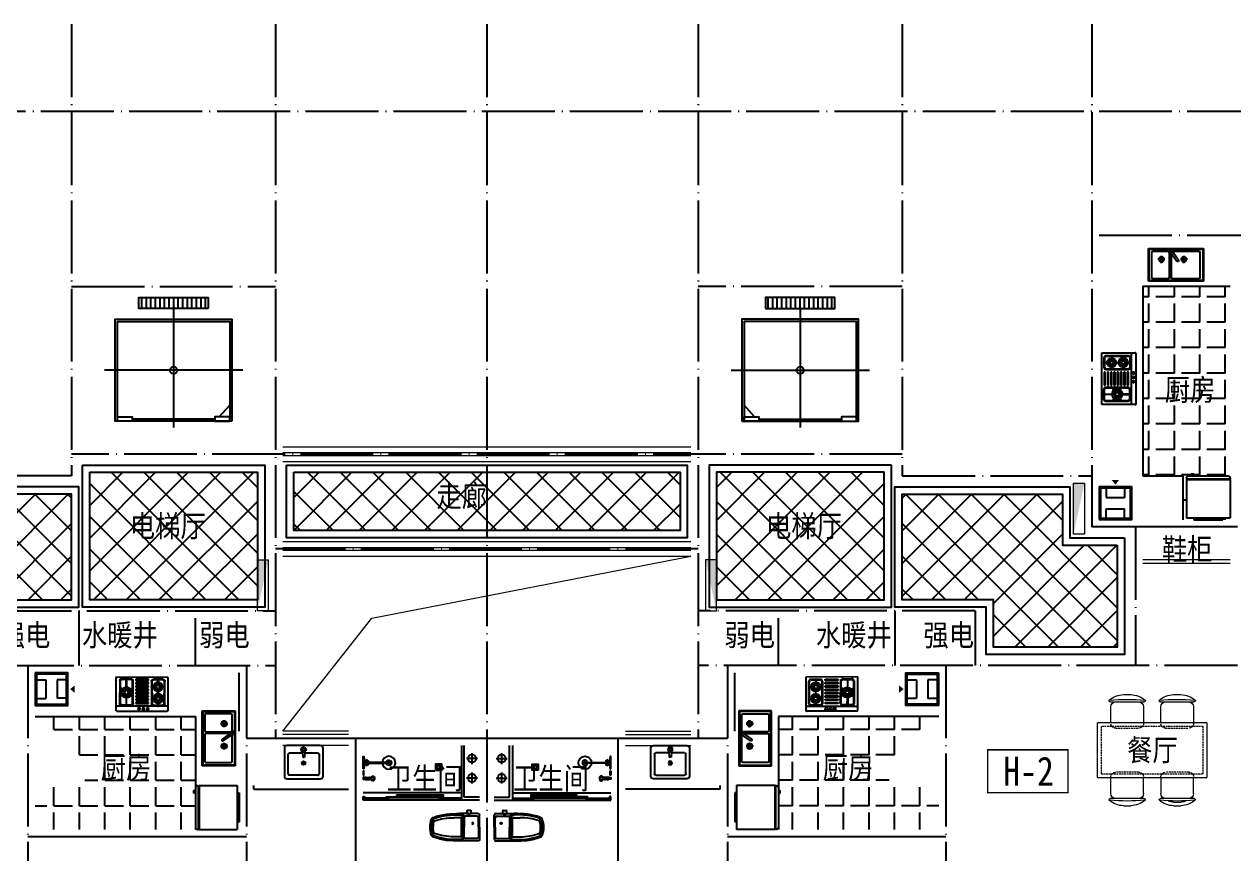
# Model space of a CAD drawing. Extents: x 534658 to 605938, y 354193 to 404593.
# Drawn here: x 560142 to 576742, y 377610 to 388995 of the extents above; entities that cross this region are included whole.
import ezdxf
from ezdxf.enums import TextEntityAlignment as Align

# ---------------------------------------------------------------- set-up
doc = ezdxf.new("R2010")
doc.units = 0
doc.header["$LTSCALE"] = 1000
doc.header["$MEASUREMENT"] = 0
doc.linetypes.add('DASH', pattern=[0.35, 0.25, -0.1])
doc.linetypes.add('DOTE', pattern=[2.42, 2, -0.2, 0.02, -0.2])
for name, color, linetype in [('0_厨卫', 154, 'Continuous'), ('0_铺地填充', 251, 'Continuous'), ('DOTE', 1, 'Continuous'), ('PUB_TEXT', 7, 'Continuous'), ('STAIR', 2, 'Continuous'), ('WINDOW', 4, 'Continuous')]:
    doc.layers.add(name, color=color, linetype=linetype)
for name, color, linetype, lineweight in [('0_家具', 31, 'Continuous', 9), ('0_栏杆', 163, 'Continuous', 5), ('0_看线', 180, 'Continuous', 9)]:
    doc.layers.add(name, color=color, linetype=linetype, lineweight=lineweight)
doc.styles.add('黑体', font='SIMHEI.TTF', dxfattribs={"width": 0.8})
pattern_1 = [(180, (3250832.1, 598995.78), (0, 349.25), [254, -95.25]), (90, (3250832.1, 598995.78), (349.25, 2e-14), [254, -95.25])]
pattern_2 = [(45, (-702331, 339884.17), (-224.5064, 224.5064), []), (135, (-702331, 339884.17), (-224.5064, -224.5064), [])]
pattern_3 = [(135, (1835314.65, 339884.17), (224.5064, 224.5064), []), (45, (1835314.65, 339884.17), (224.5064, -224.5064), [])]

# ---------------------------------------------------------------- blocks, each defined once
blk = doc.blocks.new('sdgdfgdfhbf')
at = {"layer": '0_家具'}
blk.add_lwpolyline([(0, 0), (700, 0), (700, -150), (0, -150), (0, 0)], dxfattribs=at)
blk.add_solid([(0, 0), (0, -150), (0, 0), (700, -150)], dxfattribs=at)
blk = doc.blocks.new('ddfdf')
at = {"layer": '0_厨卫'}
for p, q in [((15801, -30110), (15801, -30822)), ((16260, -30111), (15801, -30110)), ((16270, -30121), (16270, -30812)), ((15801, -30822), (16260, -30822))]:
    blk.add_line(p, q, dxfattribs=at)
at = {"layer": '0_厨卫', "color": 251}
for p, q in [((15826, -30314), (15826, -30189)), ((15834, -30314), (15834, -30189)), ((15856, -30159), (16163, -30159)), ((15856, -30167), (16163, -30167)), ((15952, -30159), (15957, -30157)), ((15968, -30208), (15952, -30159)), ((15957, -30157), (15973, -30206)), ((15973, -30206), (15968, -30208)), ((16062, -30157), (16046, -30206)), ((16046, -30206), (16051, -30208)), ((16051, -30208), (16067, -30159)), ((16067, -30159), (16062, -30157)), ((16185, -30189), (16185, -30315)), ((16193, -30189), (16193, -30315)), ((16201, -30822), (16202, -30111)), ((15829, -30248), (15829, -30252)), ((15947, -30248), (15829, -30248)), ((15829, -30252), (15947, -30252)), ((16163, -30337), (15856, -30336)), ((16163, -30345), (15856, -30344)), ((15947, -30252), (15947, -30248)), ((15968, -30295), (15952, -30344)), ((15952, -30344), (15957, -30346)), ((15957, -30346), (15973, -30297)), ((15973, -30297), (15968, -30295)), ((16046, -30297), (16051, -30295)), ((16062, -30346), (16046, -30297)), ((16051, -30295), (16067, -30344)), ((16067, -30344), (16062, -30346)), ((16072, -30252), (16072, -30248)), ((16072, -30248), (16190, -30248)), ((16190, -30253), (16072, -30252)), ((16190, -30248), (16190, -30253)), ((15832, -30556), (15832, -30379)), ((15832, -30379), (15849, -30379)), ((15849, -30379), (15849, -30556)), ((15878, -30556), (15878, -30380)), ((15878, -30380), (15894, -30380)), ((15894, -30380), (15894, -30556)), ((15923, -30556), (15923, -30380)), ((15923, -30380), (15940, -30380)), ((15940, -30380), (15940, -30556)), ((15968, -30556), (15968, -30380)), ((15968, -30380), (15985, -30380)), ((15985, -30380), (15985, -30556)), ((16014, -30556), (16014, -30380)), ((16014, -30380), (16030, -30380)), ((16030, -30380), (16030, -30556)), ((16059, -30556), (16059, -30380)), ((16059, -30380), (16076, -30380)), ((16076, -30380), (16076, -30556)), ((16104, -30556), (16104, -30380)), ((16104, -30380), (16121, -30380)), ((16121, -30380), (16121, -30556)), ((16150, -30556), (16150, -30380)), ((16150, -30380), (16166, -30380)), ((16166, -30380), (16166, -30556)), ((15829, -30682), (15829, -30686)), ((15904, -30682), (15829, -30682)), ((15829, -30686), (15904, -30686)), ((15831, -30750), (15831, -30624)), ((15849, -30556), (15832, -30556)), ((15839, -30750), (15839, -30624)), ((15861, -30594), (16167, -30595)), ((15861, -30602), (16167, -30603)), ((15894, -30556), (15878, -30556)), ((15904, -30686), (15904, -30682)), ((15940, -30556), (15923, -30556)), ((15937, -30595), (15937, -30654)), ((15942, -30595), (15937, -30595)), ((15937, -30654), (15942, -30654)), ((15942, -30654), (15942, -30595)), ((15985, -30556), (15968, -30556)), ((15968, -30684), (15968, -30688)), ((16063, -30684), (15968, -30684)), ((15968, -30688), (16063, -30688)), ((16030, -30556), (16014, -30556)), ((16076, -30556), (16059, -30556)), ((16063, -30688), (16063, -30684)), ((16095, -30595), (16095, -30654)), ((16099, -30595), (16095, -30595)), ((16095, -30654), (16099, -30654)), ((16099, -30654), (16099, -30595)), ((16121, -30556), (16104, -30556)), ((16126, -30690), (16126, -30685)), ((16126, -30685), (16199, -30685)), ((16199, -30690), (16126, -30690)), ((16166, -30556), (16150, -30556)), ((16189, -30625), (16189, -30750)), ((16197, -30625), (16197, -30750)), ((16199, -30685), (16199, -30690)), ((16167, -30772), (15861, -30772)), ((16167, -30780), (15861, -30780)), ((15937, -30780), (15937, -30720)), ((15937, -30720), (15942, -30720)), ((15942, -30780), (15937, -30780)), ((15942, -30720), (15942, -30780)), ((16095, -30780), (16095, -30720)), ((16095, -30720), (16099, -30720)), ((16099, -30780), (16095, -30780)), ((16099, -30720), (16099, -30780))]:
    blk.add_line(p, q, dxfattribs=at)
for centre, radius in [((16013, -30253), 70.1), ((16013, -30253), 47.3), ((16013, -30253), 41.8), ((16013, -30253), 25.3), ((16235, -30426), 16.2), ((16238, -30542), 16.2), ((16240, -30485), 16.2), ((15936, -30685), 63.7), ((15936, -30685), 43), ((15936, -30685), 38), ((15936, -30685), 23), ((16096, -30687), 63.7), ((16096, -30687), 43), ((16096, -30687), 38), ((16096, -30687), 23)]:
    blk.add_circle(centre, radius, dxfattribs=at)
for centre, radius, start, end in [((15856, -30189), 30, 89.961, 179.961), ((15856, -30189), 22, 89.961, 179.961), ((16163, -30189), 30, 359.961, 89.961), ((16163, -30189), 22, 359.961, 89.961), ((15856, -30314), 30, 179.961, 269.961), ((15856, -30314), 22, 179.961, 269.961), ((16163, -30315), 30, 269.961, 359.961), ((16163, -30315), 22, 269.961, 359.961), ((15861, -30624), 30, 89.961, 179.961), ((15861, -30624), 22, 89.961, 179.961), ((16167, -30625), 30, 359.961, 89.961), ((16167, -30625), 22, 359.961, 89.961), ((15861, -30750), 30, 179.961, 269.961), ((15861, -30750), 22, 179.961, 269.961), ((16167, -30750), 30, 269.961, 359.961), ((16167, -30750), 22, 269.961, 359.961)]:
    blk.add_arc(centre, radius, start, end, dxfattribs=at)
at = {"layer": '0_厨卫'}
for centre, start, end in [((16260, -30121), 0, 89.961), ((16260, -30812), 269.961, 0)]:
    blk.add_arc(centre, 10, start, end, dxfattribs=at)
blk = doc.blocks.new('A$C1BE601A8')
for p, q in [((0, 0), (0, 450)), ((0, 450), (757, 450)), ((10, 10), (10, 440)), ((10, 440), (747, 440)), ((41, 393), (41, 50)), ((273, 408), (56, 408)), ((178, 248), (178, 348)), ((288, 50), (288, 393)), ((315, 427), (293, 411)), ((293, 411), (390, 273)), ((311, 393), (311, 50)), ((412, 288), (315, 427)), ((695, 408), (326, 408)), ((486, 248), (486, 348)), ((710, 50), (710, 393)), ((747, 440), (747, 10)), ((757, 450), (757, 0)), ((226, 300), (130, 300)), ((534, 300), (438, 300)), ((757, 0), (0, 0)), ((747, 10), (10, 10)), ((56, 35), (273, 35)), ((326, 35), (695, 35))]:
    blk.add_line(p, q)
for centre, radius in [((178, 300), 36.1), ((486, 300), 36.1), ((178, 300), 27.1), ((486, 300), 27.1)]:
    blk.add_circle(centre, radius)
for centre, radius, start, end in [((56, 393), 15, 90, 180), ((273, 393), 15, 0, 90), ((304, 419), 21.7, 342.6068, 267.3353), ((326, 393), 15, 90, 180), ((695, 393), 15, 0, 90), ((401, 281), 13.3, 214.971, 34.971), ((56, 50), 15, 180, 270), ((273, 50), 15, 270, 0), ((326, 50), 15, 180, 270), ((695, 50), 15, 270, 0)]:
    blk.add_arc(centre, radius, start, end)
blk = doc.blocks.new('A$C31C75FCC')
at = {"layer": '0_厨卫'}
for p, q in [((162, 500), (289, 500)), ((289, 250), (289, 500)), ((445, 248), (445, 502)), ((572, 502), (445, 502)), ((162, 250), (289, 250)), ((572, 248), (445, 248))]:
    blk.add_line(p, q, dxfattribs=at)
for points in [[(592, 150), (592, 600), (142, 600), (142, 150)], [(592, 150), (592, 600), (142, 600), (142, 150)], [(572, 170), (572, 580), (162, 580), (162, 170)], [(572, 170), (572, 580), (162, 580), (162, 170)]]:
    blk.add_lwpolyline(points, close=True, dxfattribs=at)
blk.add_lwpolyline([(50, 375, 100, 0, 0), (112, 375, 0, 0, 0)], format="xyseb", dxfattribs=at)
blk.add_lwpolyline([(50, 375, 100, 0, 0), (112, 375, 0, 0, 0)], format="xyseb", dxfattribs=at)
blk = doc.blocks.new('A$C2C511B21')
at = {"layer": '0_厨卫'}
for p, q in [((0, 649), (0, 685)), ((22, 685), (0, 685)), ((22, 718), (22, 182)), ((53, 750), (62, 750)), ((62, 750), (62, 150)), ((62, 744), (72, 744)), ((72, 750), (597, 750)), ((72, 750), (72, 150)), ((597, 750), (597, 150)), ((22, 649), (0, 649)), ((613, 650), (613, 252)), ((613, 650), (623, 650)), ((623, 650), (623, 252)), ((613, 252), (623, 252)), ((53, 150), (62, 150)), ((62, 156), (72, 156)), ((72, 150), (597, 150))]:
    blk.add_line(p, q, dxfattribs=at)
for centre, start, end in [((53, 718), 90, 180), ((53, 182), 180, 270)]:
    blk.add_arc(centre, 31.5, start, end, dxfattribs=at)
blk = doc.blocks.new('A$C757154BD')
at = {"layer": '0_厨卫'}
for p, q in [((89, 255), (413, 255)), ((413, 245), (89, 245)), ((418, 271), (428, 271)), ((418, 235), (428, 235)), ((418, 228), (428, 228)), ((421, 265), (428, 265)), ((405, 49), (330, 49)), ((405, 19), (330, 19)), ((383, 19), (383, 49))]:
    blk.add_line(p, q, dxfattribs=at)
for points in [[(443, 165), (443, 335), (433, 335), (428, 305), (428, 260)], [(418, 265), (418, 278), (373, 278), (373, 255)], [(373, 245), (373, 222), (418, 222), (418, 235)], [(397, 278), (397, 288), (393, 288), (393, 278)], [(421, 260), (421, 265), (393, 265), (393, 255)], [(393, 245), (393, 235), (421, 235), (421, 240)], [(393, 222), (393, 212), (397, 212), (397, 222)], [(428, 240), (428, 194), (433, 165), (443, 165)], [(414, 45), (443, 45), (443, 22), (414, 22)]]:
    blk.add_lwpolyline(points, dxfattribs=at)
for points in [[(433, 260), (413, 260), (413, 240), (433, 240)], [(443, 281), (433, 281), (433, 219), (443, 219)], [(443, 79), (433, 79), (433, 135), (443, 135)]]:
    blk.add_lwpolyline(points, close=True, dxfattribs=at)
for centre, radius in [((89, 250), 89.5), ((89, 250), 5), ((356, 34), 15), ((405, 34), 15)]:
    blk.add_circle(centre, radius, dxfattribs=at)
for centre, radius, start, end in [((89, 250), 35, 8.2132, 351.7868), ((89, 250), 9, 33.749, 326.251), ((336, 65), 17.7, 196.4181, 250.3267), ((336, 2), 17.7, 109.6733, 163.5819), ((356, 34), 17, 61.9275, 298.0725), ((405, 34), 17, 43.3359, 118.0725), ((405, 34), 17, 241.9275, 316.6641)]:
    blk.add_arc(centre, radius, start, end, dxfattribs=at)
for centre, major_axis, ratio, start_param, end_param in [((307, 34), (0, 33.6), 0.612909, -0.37962, 3.521213), ((317, 34), (0, 31.4), 0.47884, -1.072899, 4.214492)]:
    blk.add_ellipse(centre, major_axis=major_axis, ratio=ratio, start_param=start_param, end_param=end_param, dxfattribs=at)
blk = doc.blocks.new('A$C1CF4201B')
at = {"layer": '0_厨卫'}
for points in [[(86, 0), (0, 0), (0, 86), (86, 86)], [(10, 43), (10, 42), (26, 42), (26, 43)], [(20, 66), (19, 65), (30, 54), (31, 55)], [(19, 20), (21, 19), (32, 30), (30, 31)], [(43, 76), (42, 76), (42, 60), (43, 60)], [(43, 10), (44, 10), (44, 26), (43, 26)], [(66, 66), (65, 67), (54, 56), (55, 55)], [(66, 19), (67, 21), (56, 32), (55, 30)], [(76, 43), (76, 44), (60, 44), (60, 43)]]:
    blk.add_lwpolyline(points, close=True, dxfattribs=at)
blk.add_circle((43, 43), 36.6, dxfattribs=at)
blk = doc.blocks.new('A$C37A63D83')
at = {"layer": '0_厨卫', "color": 8}
for p, q in [((152, 636), (128, 636)), ((136, 660), (323, 660)), ((229, 660), (136, 660)), ((162, 636), (152, 636)), ((162, 636), (229, 636)), ((297, 636), (229, 636)), ((297, 636), (307, 636)), ((307, 636), (331, 636)), ((99, 250), (99, 356)), ((360, 250), (360, 356)), ((38, 172), (42, 172)), ((49, 230), (49, 316)), ((49, 230), (229, 230)), ((49, 230), (91, 212)), ((54, 279), (54, 280)), ((63, 275), (58, 275)), ((63, 253), (63, 275)), ((76, 36), (76, 198)), ((81, 235), (229, 235)), ((91, 212), (229, 212)), ((99, 221), (229, 221)), ((229, 247), (103, 247)), ((111, 247), (229, 247)), ((229, 247), (356, 247)), ((348, 247), (229, 247)), ((378, 235), (229, 235)), ((409, 230), (229, 230)), ((360, 221), (229, 221)), ((368, 212), (229, 212)), ((409, 230), (368, 212)), ((382, 36), (382, 198)), ((396, 253), (396, 275)), ((396, 275), (400, 275)), ((38, 118), (42, 118)), ((40, 153), (40, 162)), ((40, 137), (40, 146)), ((40, 121), (40, 130)), ((49, 125), (49, 165)), ((229, 14), (99, 14)), ((229, 14), (360, 14))]:
    blk.add_line(p, q, dxfattribs=at)
at = {"layer": '0_厨卫'}
for p, q in [((38, 172), (7, 172)), ((40, 170), (40, 275)), ((405, 279), (405, 280)), ((409, 230), (409, 316)), ((418, 23), (418, 275)), ((0, 125), (0, 165)), ((38, 118), (7, 118)), ((40, 23), (40, 122)), ((229, 0), (63, 0)), ((229, 0), (396, 0))]:
    blk.add_line(p, q, dxfattribs=at)
at = {"layer": '0_厨卫', "color": 8}
blk.add_circle((176, 95), 11.4, dxfattribs=at)
at = {"layer": '0_厨卫'}
for centre, radius, start, end in [((217, 423), 257, 87.121, 112.8427), ((242, 423), 257, 67.1573, 92.879), ((979, 321), 939, 160.4627, 171.8238), ((107, 630), 13.5, 147.2649, 160.4629), ((159, 597), 75.7, 123.7473, 147.2649), ((300, 597), 75.7, 32.7351, 56.2527), ((346, 630), 13.5, 21.3401, 45.0457), ((352, 630), 13.5, 19.5371, 32.7351), ((-520, 321), 939, 8.1773, 19.5371), ((7035, 15), 7000, 176.3999, 177.8752), ((-6576, 15), 7000, 2.1248, 3.6001), ((7, 165), 7.2, 90, 180), ((7, 125), 7.2, 180, 270), ((63, 23), 22.5, 180, 270), ((396, 23), 22.5, 270, 0)]:
    blk.add_arc(centre, radius, start, end, dxfattribs=at)
at = {"layer": '0_厨卫', "color": 8}
for centre, radius, start, end in [((824, 353), 776, 158.6599, 172.4763), ((942, 340), 881, 161.7059, 184.2897), ((933, 353), 834, 161.5027, 179.8181), ((113, 630), 13.5, 134.9543, 158.6599), ((347, 396), 344, 131.9223, 134.9543), ((130, 611), 25.3, 94.6124, 166.2529), ((138, 626), 34, 87.4207, 128.0687), ((159, 612), 18, 109.1813, 161.5027), ((214, 386), 250, 86.5925, 104.1516), ((245, 386), 250, 75.8484, 93.4075), ((300, 612), 18, 18.4973, 70.8187), ((-474, 353), 834, 0.1819, 18.4973), ((321, 626), 34, 51.9313, 92.5793), ((329, 611), 25.3, 13.7471, 85.3876), ((112, 396), 344, 45.0457, 48.0777), ((-483, 340), 881, 355.7103, 18.2941), ((-365, 353), 776, 7.5237, 21.3401), ((545, 367), 499, 169.8851, 189.9823), ((-86, 367), 499, 350.0177, 10.1149), ((42, 165), 7.2, 0, 90), ((58, 279), 4.5, 180, 270), ((81, 253), 18, 180, 270), ((99, 198), 22.5, 90, 180), ((103, 250), 3.6, 180, 270), ((356, 250), 3.6, 270, 0), ((360, 198), 22.5, 0, 90), ((378, 253), 18, 270, 0), ((400, 279), 4.5, 270, 0), ((42, 125), 7.2, 270, 0), ((99, 36), 22.5, 180, 270), ((360, 36), 22.5, 270, 0)]:
    blk.add_arc(centre, radius, start, end, dxfattribs=at)
blk = doc.blocks.new('A$C7FE36145')
at = {"layer": '0_厨卫'}
for p, q in [((0, 450), (0, 0)), ((757, 450), (0, 450)), ((10, 440), (10, 10)), ((747, 440), (10, 440)), ((47, 50), (47, 393)), ((62, 408), (431, 408)), ((271, 248), (271, 348)), ((345, 288), (442, 427)), ((464, 411), (367, 273)), ((442, 427), (464, 411)), ((446, 393), (446, 50)), ((469, 50), (469, 393)), ((484, 408), (701, 408)), ((579, 248), (579, 348)), ((716, 393), (716, 50)), ((747, 10), (747, 440)), ((757, 0), (757, 450)), ((223, 300), (319, 300)), ((531, 300), (627, 300)), ((10, 10), (747, 10)), ((431, 35), (62, 35)), ((701, 35), (484, 35)), ((0, 0), (757, 0))]:
    blk.add_line(p, q, dxfattribs=at)
for centre, radius in [((271, 300), 36.1), ((579, 300), 36.1), ((271, 300), 27.1), ((579, 300), 27.1)]:
    blk.add_circle(centre, radius, dxfattribs=at)
for centre, radius, start, end in [((62, 393), 15, 90, 180), ((453, 419), 21.7, 272.6647, 197.3932), ((431, 393), 15, 360, 90), ((484, 393), 15, 90, 180), ((701, 393), 15, 360, 90), ((356, 281), 13.3, 145.029, 325.029), ((62, 50), 15, 180, 270), ((431, 50), 15, 270, 360), ((484, 50), 15, 180, 270), ((701, 50), 15, 270, 360)]:
    blk.add_arc(centre, radius, start, end, dxfattribs=at)
blk = doc.blocks.new('A$C297C7F09')
at = {"layer": '0_厨卫'}
for p, q in [((0, 0), (0, 712)), ((0, 712), (460, 712)), ((366, 670), (60, 670)), ((136, 670), (136, 610)), ((141, 670), (136, 670)), ((141, 610), (141, 670)), ((294, 670), (294, 610)), ((299, 670), (294, 670)), ((299, 610), (299, 670)), ((401, 712), (401, 0)), ((470, 10), (470, 702)), ((28, 571), (28, 576)), ((28, 576), (103, 576)), ((103, 571), (28, 571)), ((30, 640), (30, 514)), ((38, 640), (38, 514)), ((366, 662), (60, 662)), ((103, 576), (103, 571)), ((136, 610), (141, 610)), ((136, 484), (136, 544)), ((136, 544), (141, 544)), ((141, 544), (141, 484)), ((167, 573), (167, 578)), ((167, 578), (262, 578)), ((262, 573), (167, 573)), ((262, 578), (262, 573)), ((294, 610), (299, 610)), ((294, 484), (294, 544)), ((294, 544), (299, 544)), ((299, 544), (299, 484)), ((398, 579), (325, 579)), ((325, 579), (325, 574)), ((325, 574), (398, 574)), ((388, 514), (388, 640)), ((396, 514), (396, 640)), ((398, 574), (398, 579)), ((31, 445), (31, 269)), ((48, 445), (31, 445)), ((48, 269), (48, 445)), ((60, 492), (366, 492)), ((60, 484), (366, 484)), ((77, 445), (77, 269)), ((93, 445), (77, 445)), ((93, 269), (93, 445)), ((122, 445), (122, 269)), ((139, 445), (122, 445)), ((141, 484), (136, 484)), ((139, 269), (139, 445)), ((167, 445), (167, 269)), ((184, 445), (167, 445)), ((184, 269), (184, 445)), ((213, 445), (213, 269)), ((229, 445), (213, 445)), ((229, 269), (229, 445)), ((258, 445), (258, 269)), ((275, 445), (258, 445)), ((275, 269), (275, 445)), ((299, 484), (294, 484)), ((303, 445), (303, 269)), ((320, 445), (303, 445)), ((320, 269), (320, 445)), ((349, 445), (349, 269)), ((365, 445), (349, 445)), ((365, 269), (365, 445)), ((25, 204), (25, 78)), ((31, 269), (48, 269)), ((33, 204), (33, 78)), ((361, 234), (55, 234)), ((361, 226), (55, 226)), ((77, 269), (93, 269)), ((122, 269), (139, 269)), ((151, 234), (156, 235)), ((167, 185), (151, 234)), ((156, 235), (172, 186)), ((167, 269), (184, 269)), ((172, 186), (167, 185)), ((213, 269), (229, 269)), ((261, 235), (245, 186)), ((245, 186), (250, 185)), ((250, 185), (266, 234)), ((258, 269), (275, 269)), ((266, 234), (261, 235)), ((303, 269), (320, 269)), ((349, 269), (365, 269)), ((383, 78), (383, 204)), ((391, 78), (391, 204)), ((460, 0), (0, 0)), ((28, 137), (28, 142)), ((28, 142), (145, 142)), ((145, 137), (28, 137)), ((55, 56), (361, 56)), ((55, 48), (361, 48)), ((145, 142), (145, 137)), ((167, 97), (151, 48)), ((151, 48), (156, 47)), ((156, 47), (172, 96)), ((172, 96), (167, 97)), ((245, 96), (250, 97)), ((261, 47), (245, 96)), ((250, 97), (266, 48)), ((266, 48), (261, 47)), ((389, 142), (271, 142)), ((271, 142), (271, 137)), ((271, 137), (389, 137)), ((389, 137), (389, 142))]:
    blk.add_line(p, q, dxfattribs=at)
for centre, radius in [((135, 575), 63.7), ((135, 575), 43), ((135, 575), 38), ((135, 575), 23), ((295, 577), 63.7), ((295, 577), 43), ((295, 577), 38), ((295, 577), 23), ((437, 432), 16.2), ((439, 375), 16.2), ((212, 142), 70.1), ((212, 142), 47.3), ((212, 142), 41.8), ((212, 142), 25.3), ((434, 315), 16.2)]:
    blk.add_circle(centre, radius, dxfattribs=at)
for centre, radius, start, end in [((60, 640), 30, 90, 180), ((366, 640), 30, 0, 90), ((460, 702), 10, 359.961, 90), ((60, 514), 30, 180, 270), ((60, 640), 22, 90, 180), ((60, 514), 22, 180, 270), ((366, 640), 22, 0, 90), ((366, 514), 30, 270, 0), ((366, 514), 22, 270, 0), ((55, 204), 30, 90, 180), ((55, 204), 22, 90, 180), ((361, 204), 30, 0, 90), ((361, 204), 22, 0, 90), ((55, 78), 30, 180, 270), ((55, 78), 22, 180, 270), ((361, 78), 30, 270, 0), ((361, 78), 22, 270, 0), ((460, 10), 10, 270, 359.961)]:
    blk.add_arc(centre, radius, start, end, dxfattribs=at)
blk = doc.blocks.new('z03.')
at = {"layer": '0_家具'}
for p, q in [((375, 0), (-375, 0)), ((-375, -1500), (-375, 0)), ((375, 0), (375, -1500)), ((-661, -177), (-661, -637)), ((-375, -182), (-594, -182)), ((596, -182), (371, -182)), ((663, -637), (663, -177)), ((-761, -357), (-761, -456)), ((763, -357), (763, -456)), ((-594, -632), (-375, -632)), ((596, -632), (375, -632)), ((-661, -863), (-661, -1323)), ((-375, -868), (-594, -868)), ((375, -868), (596, -868)), ((663, -1323), (663, -863)), ((-761, -1044), (-761, -1143)), ((713, -1044), (713, -1142)), ((763, -1044), (763, -1143)), ((-594, -1318), (-375, -1318)), ((596, -1318), (375, -1318)), ((-375, -1500), (375, -1500))]:
    blk.add_line(p, q, dxfattribs=at)
at = {"layer": '0_家具', "color": 8, "linetype": 'DASH', "ltscale": 0.1}
for p, q in [((-325, -1450), (-325, -50)), ((-325, -50), (325, -50)), ((325, -50), (325, -1450)), ((-301, -249), (-301, -564)), ((303, -564), (303, -249)), ((-301, -936), (-301, -1251)), ((303, -1251), (303, -936)), ((325, -1450), (-325, -1450))]:
    blk.add_line(p, q, dxfattribs=at)
at = {"layer": '0_家具'}
for centre, radius, start, end in [((-471, -357), 290, 137.5083, 180), ((2017, -407), 2713, 174.8023, 185.1977), ((-677, -168), 10.4, 69.0951, 137.5083), ((-680, -176), 19.1, 358.2349, 69.0951), ((683, -176), 19.1, 110.9049, 181.7651), ((680, -168), 10.4, 42.4917, 110.9049), ((473, -357), 290, 0, 42.4917), ((-2014, -407), 2713, 354.8023, 5.1977), ((-594, -249), 67.5, 90, 180), ((596, -249), 67.5, 0, 90), ((-446, -446), 316, 181.7651, 220.7265), ((448, -446), 316, 319.2735, 358.2349), ((-677, -646), 10, 220.7265, 292.67), ((-681, -637), 20, 292.67, 0), ((-594, -564), 67.5, 180, 270), ((596, -564), 67.5, 270, 0), ((683, -637), 20, 180, 247.33), ((680, -646), 10, 247.33, 319.2735), ((-471, -1044), 290, 137.5083, 180), ((2017, -1093), 2713, 174.8023, 185.1977), ((-677, -855), 10.4, 69.0951, 137.5083), ((-680, -863), 19.1, 358.2349, 69.0951), ((-594, -936), 67.5, 90, 180), ((596, -936), 67.5, 0, 90), ((683, -863), 19.1, 110.9049, 181.7651), ((680, -855), 10.4, 42.4917, 110.9049), ((473, -1044), 290, 0, 42.4917), ((-2014, -1093), 2713, 354.8023, 5.1977), ((473, -1044), 240, 0, 18.2557), ((-446, -1133), 316, 181.7651, 220.7265), ((448, -1133), 316, 319.2735, 358.2349), ((448, -1133), 266, 344.4494, 358.0759), ((-681, -1323), 20, 292.67, 0), ((-594, -1251), 67.5, 180, 270), ((596, -1251), 67.5, 270, 0), ((683, -1323), 20, 180, 247.33), ((-677, -1333), 10, 220.7265, 292.67), ((680, -1333), 10, 247.33, 319.2735)]:
    blk.add_arc(centre, radius, start, end, dxfattribs=at)
at = {"layer": '0_家具', "color": 8, "linetype": 'DASH', "ltscale": 0.1}
for centre, start, end in [((-369, -249), 0, 90), ((371, -249), 90, 180), ((-369, -564), 270, 0), ((371, -564), 180, 270), ((-369, -936), 0, 90), ((371, -936), 90, 180), ((-369, -1251), 270, 0), ((371, -1251), 180, 270)]:
    blk.add_arc(centre, 67.5, start, end, dxfattribs=at)
blk = doc.blocks.new('dfdsf')
at = {"layer": '0_厨卫'}
for p, q in [((-6119, -27345), (-6119, -27726)), ((-5626, -27307), (-6081, -27307)), ((-5588, -27726), (-5588, -27345)), ((-6081, -27765), (-5626, -27765))]:
    blk.add_line(p, q, dxfattribs=at)
at = {"layer": '0_厨卫', "color": 8}
for p, q in [((-5872, -27364), (-5886, -27364)), ((-5867, -27351), (-5876, -27341)), ((-5867, -27377), (-5876, -27387)), ((-5854, -27345), (-5854, -27332)), ((-5854, -27383), (-5854, -27396)), ((-5831, -27341), (-5840, -27350)), ((-5831, -27387), (-5840, -27377)), ((-5835, -27364), (-5821, -27364)), ((-6068, -27695), (-6068, -27428)), ((-6049, -27409), (-5869, -27409)), ((-5870, -27392), (-5866, -27466)), ((-5866, -27466), (-5841, -27466)), ((-5837, -27392), (-5841, -27466)), ((-5838, -27409), (-5658, -27409)), ((-5639, -27428), (-5639, -27695)), ((-5658, -27714), (-6049, -27714))]:
    blk.add_line(p, q, dxfattribs=at)
for centre, radius in [((-5854, -27364), 32.3), ((-5854, -27364), 18.8), ((-5855, -27549), 25.4), ((-5855, -27549), 16)]:
    blk.add_circle(centre, radius, dxfattribs=at)
at = {"layer": '0_厨卫'}
for centre, start, end in [((-6081, -27345), 90, 180), ((-5626, -27345), 0, 90), ((-6081, -27726), 180, 270), ((-5626, -27726), 270, 0)]:
    blk.add_arc(centre, 38.1, start, end, dxfattribs=at)
at = {"layer": '0_厨卫', "color": 8}
for centre, start, end in [((-6049, -27428), 90, 180), ((-5658, -27428), 0, 90), ((-6049, -27695), 180, 270), ((-5658, -27695), 270, 0)]:
    blk.add_arc(centre, 19.1, start, end, dxfattribs=at)

msp = doc.modelspace()

# ---------------------------------------------------------------- hatches: boundary and pattern name
at = {"layer": '0_铺地填充'}
h = msp.add_hatch(dxfattribs=at)
h.set_pattern_fill('ANGLE', color=256, scale=100, style=0)
h.set_pattern_definition(pattern_1)
h.paths.add_polyline_path([(576123, 382796), (576193, 382796), (576193, 382818), (576157, 382818), (576157, 382796), (576123, 382796, 0.414214), (576092, 382765, -0.414214)], flags=16)
h.paths.add_polyline_path([(576516, 383695), (575761, 383695), (575761, 384248), (576516, 384248)], flags=24)
h.paths.add_polyline_path([(576042, 382795), (576042, 382195), (576192, 382195), (576192, 382205), (576590, 382205), (576590, 382195), (576692, 382195), (576692, 382221), (576092, 382221), (576092, 382746), (576692, 382746), (576692, 385395), (575492, 385395), (575492, 382795)])
h = msp.add_hatch(dxfattribs=at)
h.set_pattern_fill('NET', color=256, scale=100, angle=45, style=0)
h.set_pattern_definition(pattern_2)
h.paths.add_polyline_path([(561042, 382845), (563342, 382845), (563342, 381095), (561042, 381095)])
h = msp.add_hatch(dxfattribs=at)
h.set_pattern_fill('NET', color=256, scale=100, angle=45, style=0)
h.set_pattern_definition(pattern_2)
h.paths.add_polyline_path([(563842, 382845), (569142, 382845), (569142, 382045), (563842, 382045)])
h = msp.add_hatch(dxfattribs=at)
h.set_pattern_fill('NET', color=256, scale=100, angle=45, style=0)
h.set_pattern_definition(pattern_3)
h.paths.add_polyline_path([(571942, 382845), (569642, 382845), (569642, 381095), (571942, 381095)])
h = msp.add_hatch(dxfattribs=at)
h.set_pattern_fill('NET', color=256, scale=100, angle=45, style=0)
h.set_pattern_definition(pattern_2)
h.paths.add_polyline_path([(557842, 381845), (557842, 380445), (559542, 380445), (559542, 381095), (560792, 381095), (560792, 382545), (558592, 382545), (558592, 381845)])
h = msp.add_hatch(dxfattribs=at)
h.set_pattern_fill('NET', color=256, scale=100, angle=45, style=0)
h.set_pattern_definition(pattern_3)
h.paths.add_polyline_path([(575142, 381845), (575142, 380445), (573442, 380445), (573442, 381095), (572192, 381095), (572192, 382545), (574392, 382545), (574392, 381845)])
h = msp.add_hatch(dxfattribs=at)
h.set_pattern_fill('ANGLE', color=256, scale=100, style=0)
h.set_pattern_definition([(0, (-2117848.44, 598995.78), (0, 349.25), [254, -95.25]), (90, (-2117848.44, 598995.78), (-349.25, 2e-14), [254, -95.25])])
h.paths.add_polyline_path([(562492, 379495), (560292, 379495), (560292, 379389, -0.369737), (560972, 378635), (560972, 378635), (560972, 378595), (560292, 378595), (560292, 377945), (562491, 377945), (562491, 378444), (562469, 378444), (562469, 378545), (562492, 378545)])
h.paths.add_polyline_path([(561161, 378510), (561916, 378510), (561916, 379063), (561161, 379063)], flags=24)
h = msp.add_hatch(dxfattribs=at)
h.set_pattern_fill('ANGLE', color=256, scale=100, style=0)
h.set_pattern_definition(pattern_1)
h.paths.add_polyline_path([(570492, 379495), (572692, 379495), (572692, 379389, 0.369737), (572012, 378635), (572012, 378635), (572012, 378595), (572692, 378595), (572692, 377945), (570492, 377945), (570492, 377969, 0.059376), (570493, 377977), (570493, 378444), (570515, 378444), (570515, 378481), (570493, 378481), (570493, 378514, 0.059376), (570492, 378521)])
h.paths.add_polyline_path([(571822, 378510), (571068, 378510), (571068, 379063), (571822, 379063)], flags=24)
at = {"layer": 'STAIR'}
h = msp.add_hatch(dxfattribs=at)
h.set_pattern_fill('ANSI31', color=256, scale=500, angle=45, style=0)
h.set_pattern_definition([(90, (1790631.316, 883014.336), (62.5, 1e-14), [])])
h.paths.add_polyline_path([(562667, 385095), (561717, 385095), (561717, 385245), (562667, 385245)])
h = msp.add_hatch(dxfattribs=at)
h.set_pattern_fill('ANSI31', color=256, scale=500, angle=45, style=0)
h.set_pattern_definition([(90, (-657647.66, 883014.336), (-62.5, 1e-14), [])])
h.paths.add_polyline_path([(570317, 385095), (571267, 385095), (571267, 385245), (570317, 385245)])

# ---------------------------------------------------------------- linework, layer by layer
at = {"layer": '0_厨卫'}
for p, q in [((575492, 382795), (576042, 382795)), ((576042, 382795), (576042, 382195)), ((560292, 379495), (562492, 379495)), ((562492, 379495), (562492, 377945)), ((570492, 379495), (570492, 377945)), ((572692, 379495), (570492, 379495)), ((566142, 379095), (566142, 378345)), ((566182, 378385), (566182, 379095)), ((566288, 378841), (566288, 378991)), ((566695, 378841), (566695, 378991)), ((566802, 378385), (566802, 379095)), ((566842, 379095), (566842, 378345)), ((566363, 378916), (566213, 378916)), ((566620, 378916), (566770, 378916)), ((566363, 378650), (566213, 378650)), ((566288, 378575), (566288, 378725)), ((566620, 378650), (566770, 378650)), ((566695, 378575), (566695, 378725)), ((566142, 378445), (564792, 378445)), ((564792, 378345), (564792, 378395)), ((564792, 378395), (564812, 378395)), ((566392, 378345), (564792, 378345)), ((564812, 378395), (564812, 378345)), ((565142, 378375), (564812, 378375)), ((565142, 378365), (564812, 378365)), ((565142, 378365), (565142, 378375)), ((566142, 378375), (565842, 378375)), ((565842, 378365), (565842, 378375)), ((565842, 378365), (566142, 378365)), ((566392, 378385), (566182, 378385)), ((566592, 378385), (566802, 378385)), ((566592, 378345), (568192, 378345)), ((566842, 378445), (568192, 378445)), ((566842, 378375), (567142, 378375)), ((567142, 378365), (566842, 378365)), ((567142, 378365), (567142, 378375)), ((567842, 378375), (568172, 378375)), ((567842, 378365), (567842, 378375)), ((567842, 378365), (568172, 378365)), ((568192, 378395), (568172, 378395)), ((568172, 378395), (568172, 378345)), ((568192, 378345), (568192, 378395))]:
    msp.add_line(p, q, dxfattribs=at)
for points in [[(576692, 385395), (575492, 385395), (575492, 382795)], [(563292, 378495), (564592, 378495)], [(569692, 378495), (568392, 378495)]]:
    msp.add_lwpolyline(points, dxfattribs=at)
for points in [[(565872, 378380), (565112, 378380), (565112, 378390), (565872, 378390)], [(567112, 378380), (567872, 378380), (567872, 378390), (567112, 378390)]]:
    msp.add_lwpolyline(points, close=True, dxfattribs=at)
for points in [[(565876, 378390), (565876, 378400, 0.414214), (565871, 378405), (565276, 378405, 0.414214), (565271, 378400), (565271, 378390), (565256, 378390), (565256, 378415, -0.414214), (565261, 378420), (565886, 378420, -0.414214), (565891, 378415), (565891, 378390), (565876, 378390)], [(567108, 378390), (567108, 378400, -0.414214), (567113, 378405), (567708, 378405, -0.414214), (567713, 378400), (567713, 378390), (567728, 378390), (567728, 378415, 0.414214), (567723, 378420), (567098, 378420, 0.414214), (567093, 378415), (567093, 378390), (567108, 378390)]]:
    msp.add_lwpolyline(points, format="xyb", dxfattribs=at)
for points in [[(565898, 378378), (565868, 378378), (565868, 378363, 0.414214), (565873, 378358), (565893, 378358, 0.414214), (565898, 378363)], [(565898, 378378), (565868, 378378), (565868, 378363, 0.414214), (565873, 378358), (565893, 378358, 0.414214), (565898, 378363)], [(567086, 378378), (567116, 378378), (567116, 378363, -0.414214), (567111, 378358), (567091, 378358, -0.414214), (567086, 378363)], [(567086, 378378), (567116, 378378), (567116, 378363, -0.414214), (567111, 378358), (567091, 378358, -0.414214), (567086, 378363)]]:
    msp.add_lwpolyline(points, format="xyb", close=True, dxfattribs=at)
for centre in [(566288, 378916), (566695, 378916), (566288, 378650), (566695, 378650)]:
    msp.add_circle(centre, 55, dxfattribs=at)
at = {"layer": '0_家具'}
for p, q in [((576692, 381645), (575492, 381645)), ((576692, 381595), (575492, 381595))]:
    msp.add_line(p, q, dxfattribs=at)
at = {"layer": '0_栏杆'}
for p, q in [((563692, 383195), (569292, 383195)), ((563692, 383115), (569292, 383115)), ((563692, 383075), (569292, 383075)), ((563692, 382995), (569292, 382995)), ((563692, 381895), (569292, 381895)), ((563692, 381815), (569292, 381815)), ((563692, 381775), (569292, 381775)), ((563692, 381695), (569292, 381695)), ((564592, 379295), (563692, 379295)), ((564592, 379245), (563692, 379245)), ((564592, 379195), (563692, 379195)), ((568392, 379295), (569292, 379295)), ((568392, 379245), (569292, 379245)), ((568392, 379195), (569292, 379195)), ((564592, 379095), (563692, 379095)), ((568392, 379095), (569292, 379095))]:
    msp.add_line(p, q, dxfattribs=at)
at = {"layer": '0_看线'}
msp.add_lwpolyline([(563692, 379295), (564911, 380843), (569292, 381695)], dxfattribs=at)
at = {"layer": '0_铺地填充'}
for points in [[(560942, 382945), (563442, 382945), (563442, 380995), (560942, 380995)], [(561042, 382845), (563342, 382845), (563342, 381095), (561042, 381095)], [(563742, 382945), (569242, 382945), (569242, 381945), (563742, 381945)], [(563842, 382845), (569142, 382845), (569142, 382045), (563842, 382045)], [(572042, 382945), (569542, 382945), (569542, 380995), (572042, 380995)], [(571942, 382845), (569642, 382845), (569642, 381095), (571942, 381095)], [(557742, 381945), (557742, 380345), (559642, 380345), (559642, 380995), (560892, 380995), (560892, 382645), (558492, 382645), (558492, 381945)], [(575242, 381945), (575242, 380345), (573342, 380345), (573342, 380995), (572092, 380995), (572092, 382645), (574492, 382645), (574492, 381945)], [(557842, 381845), (557842, 380445), (559542, 380445), (559542, 381095), (560792, 381095), (560792, 382545), (558592, 382545), (558592, 381845)], [(575142, 381845), (575142, 380445), (573442, 380445), (573442, 381095), (572192, 381095), (572192, 382545), (574392, 382545), (574392, 381845)]]:
    msp.add_lwpolyline(points, close=True, dxfattribs=at)
at = {"layer": 'DOTE', "linetype": 'DOTE', "ltscale": 0.5}
for p, q in [((560792, 388995), (560792, 382795)), ((563592, 388995), (563592, 379195)), ((566492, 388995), (566492, 369402)), ((569392, 388995), (569392, 379195)), ((572192, 388995), (572192, 382795)), ((574792, 388995), (574792, 382095)), ((587992, 387795), (544992, 387795)), ((587992, 386095), (574792, 386095)), ((560792, 385395), (563592, 385395)), ((572192, 385395), (569392, 385395)), ((572192, 383095), (560792, 383095)), ((560792, 382795), (558192, 382795)), ((572192, 382795), (574792, 382795)), ((575392, 382095), (575392, 380195)), ((569392, 381795), (563592, 381795)), ((559792, 380945), (563592, 380945)), ((560892, 380945), (560892, 380195)), ((573192, 380945), (569392, 380945)), ((572092, 380945), (572092, 380195)), ((573192, 380945), (573192, 380195)), ((556192, 380195), (563592, 380195)), ((560192, 380195), (560192, 369402)), ((563192, 380195), (563192, 369402)), ((576792, 380195), (569392, 380195)), ((569792, 380195), (569792, 369402)), ((572792, 380195), (572792, 369402))]:
    msp.add_line(p, q, dxfattribs=at)
at = {"layer": 'DOTE', "linetype": 'DOTE'}
msp.add_line((576792, 382095), (574792, 382095), dxfattribs=at)
at = {"layer": 'DOTE'}
for p, q in [((562492, 380195), (562492, 380845)), ((570492, 380195), (570492, 380845)), ((563192, 379195), (569792, 379195)), ((564692, 376795), (564692, 379195)), ((568292, 376795), (568292, 379195)), ((563192, 377845), (560192, 377845)), ((572792, 377845), (569792, 377845))]:
    msp.add_line(p, q, dxfattribs=at)
at = {"layer": 'PUB_TEXT', "color": 0, "linetype": 'Continuous', "const_width": 20}
msp.add_lwpolyline([(573364, 379036), (574466, 379036), (574466, 378449), (573364, 378449)], close=True, dxfattribs=at)
at = {"layer": 'STAIR'}
for p, q in [((562192, 385095), (562192, 383462)), ((570792, 385095), (570792, 383462)), ((563142, 384245), (561242, 384245)), ((569842, 384245), (571742, 384245)), ((562818, 383605), (562962, 383765)), ((570166, 383605), (570022, 383765))]:
    msp.add_line(p, q, dxfattribs=at)
for points in [[(562667, 385095), (561717, 385095), (561717, 385245), (562667, 385245)], [(570317, 385095), (571267, 385095), (571267, 385245), (570317, 385245)], [(562992, 383545), (561392, 383545), (561392, 384945), (562992, 384945)], [(569992, 383545), (571592, 383545), (571592, 384945), (569992, 384945)], [(561623, 383545), (561422, 383545), (561422, 383605), (561623, 383605)], [(562760, 383545), (562962, 383545), (562962, 383605), (562760, 383605)], [(570223, 383545), (570022, 383545), (570022, 383605), (570223, 383605)], [(571360, 383545), (571562, 383545), (571562, 383605), (571360, 383605)]]:
    msp.add_lwpolyline(points, close=True, dxfattribs=at)
for points in [[(561422, 383575), (561422, 383575), (561422, 384915), (562962, 384915), (562962, 383575), (562962, 383575)], [(571562, 383575), (571562, 383575), (571562, 384915), (570022, 384915), (570022, 383575), (570022, 383575)], [(562760, 383575), (561623, 383575)], [(570223, 383575), (571360, 383575)]]:
    msp.add_lwpolyline(points, dxfattribs=at)
for centre in [(562192, 384245), (570792, 384245)]:
    msp.add_circle(centre, 50, dxfattribs=at)
at = {"layer": 'WINDOW'}
for p, q in [((563092, 379295), (563092, 380095)), ((569892, 379295), (569892, 380095)), ((563292, 378495), (563292, 378545)), ((569692, 378495), (569692, 378545))]:
    msp.add_line(p, q, dxfattribs=at)

# ---------------------------------------------------------------- block references
at = {"layer": '0_厨卫', "xscale": -1}
for name, p in [('A$C7FE36145', (576328, 385468)), ('A$C757154BD', (565235, 378610)), ('A$C1CF4201B', (565873, 378756)), ('A$C2C511B21', (570515, 377795))]:
    msp.add_blockref(name, p, dxfattribs=at)
at = {"layer": '0_厨卫'}
for name, p in [('A$C297C7F09', (574930, 383774)), ('A$C1CF4201B', (567111, 378756)), ('A$C757154BD', (567749, 378610)), ('A$C2C511B21', (562469, 377795))]:
    msp.add_blockref(name, p, dxfattribs=at)
at = {"layer": '0_厨卫', "xscale": -1}
for name, p, rotation in [('A$C2C511B21', (576842, 382818), 90), ('ddfdf', (531304, 395858), 89.96103902382647), ('A$C31C75FCC', (572099, 380245), 180), ('A$C1BE601A8', (570397, 379573), 90), ('dfdsf', (563153, 406403), 5.461151530994357e-08), ('A$C37A63D83', (566392, 378204), 90.00000005336084)]:
    msp.add_blockref(name, p, dxfattribs=dict(at, rotation=rotation))
at = {"layer": '0_厨卫'}
for name, p, rotation in [('A$C31C75FCC', (574742, 382788), 270), ('A$C31C75FCC', (560884, 380245), 180), ('ddfdf', (601680, 395858), 270.0389609494932), ('A$C1BE601A8', (562586, 379573), 270), ('dfdsf', (569831, 406403), 359.9999999466392), ('A$C37A63D83', (566592, 378204), 269.9999999466392)]:
    msp.add_blockref(name, p, dxfattribs=dict(at, rotation=rotation))
at = {"layer": '0_家具', "rotation": 270}
for p in [(574692, 382695), (563492, 381645)]:
    msp.add_blockref('sdgdfgdfhbf', p, dxfattribs=at)
at = {"layer": '0_家具', "xscale": -1, "rotation": 90}
for name, p in [('sdgdfgdfhbf', (569492, 381645)), ('z03.', (574872, 379033))]:
    msp.add_blockref(name, p, dxfattribs=at)

# ---------------------------------------------------------------- texts
at = {"layer": 'PUB_TEXT', "style": '黑体', "width": 0.85}
for s, rotation, p in [('厨房', 360, (576142, 383828)), ('走廊', 0, (566147, 382372)), ('电梯厅', 0, (562112, 381957)), ('电梯厅', 360, (570843, 381957)), ('鞋柜', 360, (576102, 381639)), ('强电', 0, (560153, 380461)), ('水暖井', 0, (561455, 380461)), ('弱电', 0, (562889, 380461)), ('弱电', 360, (570097, 380461)), ('水暖井', 360, (571528, 380461)), ('强电', 360, (572829, 380461)), ('餐厅', 360, (575625, 378884)), ('厨房', 0, (561539, 378643)), ('厨房', 360, (571448, 378643)), ('卫生间', 0, (565638, 378496)), ('卫生间', 360, (567371, 378496))]:
    msp.add_text(s, height=300, rotation=rotation, dxfattribs=at).set_placement(p, align=Align.CENTER)
at = {"layer": 'PUB_TEXT', "color": 0, "linetype": 'Continuous', "style": '黑体', "width": 0.85}
msp.add_text('H-2', height=400, rotation=360, dxfattribs=at).set_placement((573925, 378544), align=Align.CENTER)

doc.saveas('drawing.dxf')
